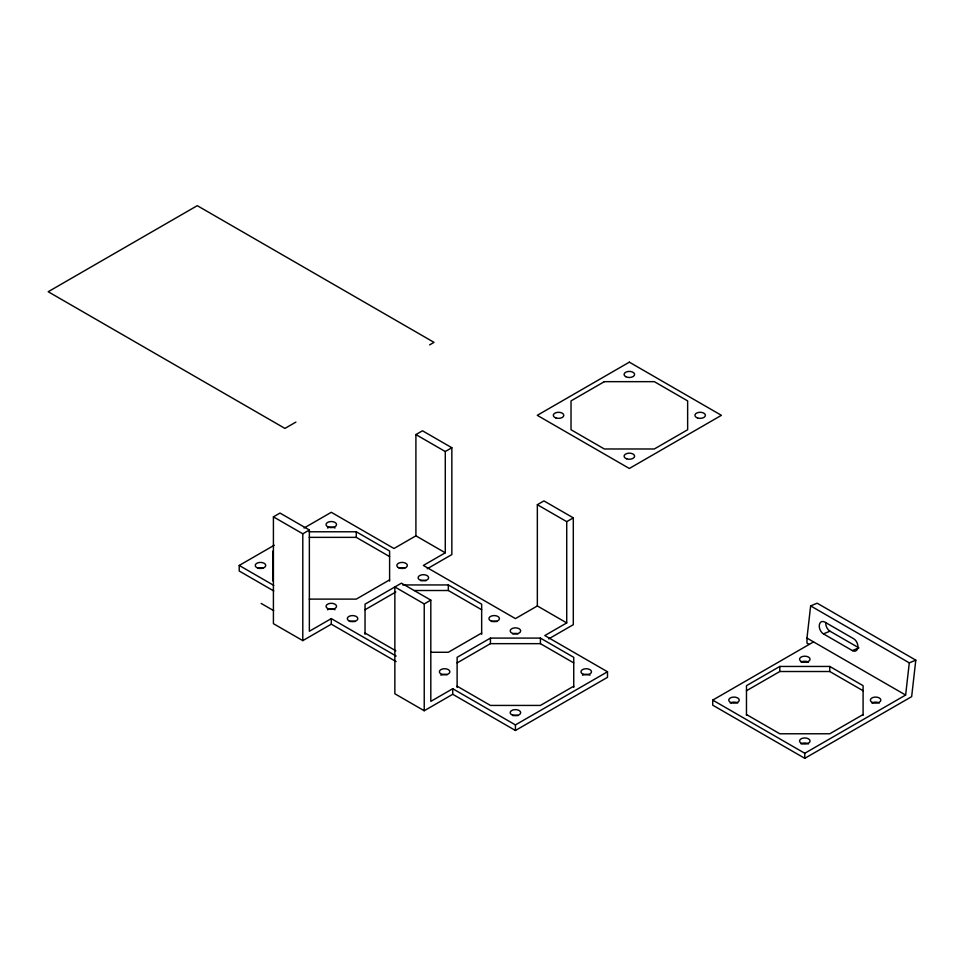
<?xml version="1.0" encoding="UTF-8"?>
<svg xmlns="http://www.w3.org/2000/svg" width="964" height="964" viewBox="0 0 964 964"><rect width="100%" height="100%" fill="white"/><g stroke="black" fill="none" stroke-linecap="round" stroke-linejoin="round"><path stroke-width="1.45" d="M809.17 644.422L806.976 643.157L806.976 638.096L810.64 605.898L817.159 603.199L915.8 660.147L911.655 696.635L804.783 758.331L712.721 705.178L712.721 700.117L813.556 641.891M712.721 700.117L804.783 753.27L905.63 695.044L909.293 662.858L915.8 660.147M295.912 422.087L284.946 428.414L48.2 291.731L197.271 205.669L434.017 342.353L429.631 344.883M396.12 661.605L331.291 624.178L302.792 640.626L273.415 623.672L273.415 516.849L279.994 513.053L309.36 530.007L309.36 631.263L331.291 618.611L396.12 656.038M415.906 434.583L445.284 451.538L445.284 552.794L415.906 535.839L415.906 434.583L422.485 430.788L451.851 447.742L451.851 554.565L427.245 568.772M273.764 590.968L239.217 571.013L239.217 565.446L274.234 545.238M304.058 528.019L331.291 512.294L393.987 548.492L415.906 535.839M273.415 516.849L302.792 533.803L309.36 530.007M445.284 451.538L451.851 447.742M389.601 579.882L356.282 599.114L309.239 599.114M445.284 552.794L423.353 565.446L515.427 618.611L537.346 605.946L566.724 622.913L566.724 521.657L537.346 504.702L537.346 605.946M537.346 504.702L543.925 500.906L573.303 517.861L573.303 624.684L548.685 638.891M365.043 609.742L395.806 591.992M424.232 603.922L430.812 600.126L430.812 701.382L452.731 688.718L515.427 724.916L607.501 671.763L607.501 677.331L515.427 730.483L452.731 694.285L424.232 710.745L394.854 693.779L394.854 586.968L424.232 603.922L424.232 710.745M566.724 521.657L573.303 517.861M481.663 633.035L448.344 652.266L430.703 652.266M573.737 687.428L573.737 657.327L540.418 638.096L490.435 638.096L457.117 657.327L457.117 687.428M457.117 662.907L490.435 643.663L540.418 643.663L573.737 662.907M566.724 622.913L544.805 635.565L607.501 671.763M573.737 686.187L540.418 705.431L490.435 705.431L457.117 686.187M863.093 715.276L863.093 685.681L829.775 666.449L779.804 666.449L746.473 685.681L746.473 715.276M746.473 690.742L779.804 671.51L829.775 671.51L863.093 690.742M863.093 714.541L829.775 733.773L779.804 733.773L746.473 714.541M823.449 633.878L829.956 631.179L858.9 647.88L852.381 650.592L823.449 633.878A6.82 4.446 67.5 0 1 819.292 625.202A6.82 4.446 67.5 0 1 824.786 622.081L853.73 638.783A6.82 4.446 67.5 0 1 857.876 647.471A6.82 4.446 67.5 0 1 852.381 650.592M309.239 531.779L356.282 531.779L389.601 551.022L389.601 581.123M309.239 537.358L356.282 537.358L389.601 556.59M402.771 584.943L448.344 584.943L481.663 604.175L481.663 634.276M414.532 590.51L448.344 590.51L481.663 609.742M810.64 605.898L909.293 662.858M806.976 638.096L905.63 695.044M430.812 600.126L401.434 583.172L365.043 604.175L365.043 634.276M365.043 633.035L395.806 650.796M239.217 565.446L273.764 585.389M261.136 603.416L273.704 610.67M829.775 666.449L829.775 671.51M804.783 753.27L804.783 758.331M779.804 666.449L779.804 671.51M540.418 638.096L540.418 643.663M515.427 724.916L515.427 730.483M490.435 638.096L490.435 643.663M452.731 688.718L452.731 694.285M448.344 584.943L448.344 590.51M356.282 531.779L356.282 537.358M331.291 618.611L331.291 624.178M302.792 533.803L302.792 640.626M272.981 551.022L272.981 581.123M512.788 715.577A5.266 3.049 0 0 1 518.066 715.577M582.509 675.174A5.266 3.049 0 0 1 589.956 675.174M440.897 675.174A5.266 3.049 0 0 1 447.26 674.692M512.788 633.818A5.266 3.049 0 0 1 518.066 633.818M327.555 609.742A5.266 3.049 0 0 1 335.014 609.742M399.458 568.386A5.266 3.049 0 0 1 404.723 568.386M327.555 527.983A5.266 3.049 0 0 1 335.014 527.983M257.846 568.386A5.266 3.049 0 0 1 263.112 568.386M349.92 621.539A5.266 3.049 0 0 1 355.186 621.539M491.532 621.539A5.266 3.049 0 0 1 496.797 621.539M420.726 580.665A5.266 3.049 0 0 1 425.992 580.665M801.06 743.907A5.266 3.049 0 0 1 808.519 743.907M871.866 703.021A5.266 3.049 0 0 1 879.325 703.021M801.06 662.148A5.266 3.049 0 0 1 808.519 662.148M829.956 631.179A6.82 4.446 67.5 0 1 825.811 622.491M730.254 703.021A5.266 3.049 0 0 1 737.713 703.021M629.335 362.163L537.273 415.327L629.335 468.48L721.409 415.327L629.335 362.163M604.344 381.66L571.025 400.891L571.025 429.751L604.344 448.983L654.327 448.983L687.645 429.751L687.645 400.891L654.327 381.66L604.344 381.66M697.514 417.954A5.266 3.049 0 0 0 705.419 415.327A5.266 3.049 0 0 0 697.514 412.688A5.266 3.049 0 0 0 697.514 417.954M626.708 458.84A5.266 3.049 0 0 0 634.613 456.201A5.266 3.049 0 0 0 626.708 453.562A5.266 3.049 0 0 0 626.708 458.84M625.612 376.599A5.266 3.049 0 0 0 634.433 375.237A5.266 3.049 0 0 0 627.974 371.502A5.266 3.049 0 0 0 625.612 376.599M555.903 417.954A5.266 3.049 0 0 0 563.807 415.327A5.266 3.049 0 0 0 555.903 412.688A5.266 3.049 0 0 0 555.903 417.954M257.846 568.085A5.266 3.049 0 0 0 265.751 565.446A5.266 3.049 0 0 0 257.846 562.819A5.266 3.049 0 0 0 257.846 568.085M398.361 567.603A5.266 3.049 0 0 0 407.182 566.242A5.266 3.049 0 0 0 400.723 562.506A5.266 3.049 0 0 0 398.361 567.603M328.652 527.2A5.266 3.049 0 0 0 336.557 524.573A5.266 3.049 0 0 0 328.652 521.934A5.266 3.049 0 0 0 328.652 527.2M583.594 674.402A5.266 3.049 0 0 0 591.498 671.763A5.266 3.049 0 0 0 583.594 669.124A5.266 3.049 0 0 0 583.594 674.402M512.788 715.276A5.266 3.049 0 0 0 520.693 712.637A5.266 3.049 0 0 0 512.788 710.01A5.266 3.049 0 0 0 512.788 715.276M348.823 620.756A5.266 3.049 0 0 0 357.644 619.394A5.266 3.049 0 0 0 351.185 615.671A5.266 3.049 0 0 0 348.823 620.756M420.726 580.364A5.266 3.049 0 0 0 428.631 577.725A5.266 3.049 0 0 0 420.726 575.086A5.266 3.049 0 0 0 420.726 580.364M491.532 621.238A5.266 3.049 0 0 0 499.436 618.611A5.266 3.049 0 0 0 491.532 615.972A5.266 3.049 0 0 0 491.532 621.238M512.788 633.517A5.266 3.049 0 0 0 520.693 630.878A5.266 3.049 0 0 0 512.788 628.251A5.266 3.049 0 0 0 512.788 633.517M441.982 674.402A5.266 3.049 0 0 0 449.887 671.763A5.266 3.049 0 0 0 441.982 669.124A5.266 3.049 0 0 0 441.982 674.402M328.652 608.959A5.266 3.049 0 0 0 336.557 606.332A5.266 3.049 0 0 0 328.652 603.693A5.266 3.049 0 0 0 328.652 608.959M872.962 702.744A5.266 3.049 0 0 0 880.867 700.117A5.266 3.049 0 0 0 872.962 697.478A5.266 3.049 0 0 0 872.962 702.744M802.156 743.63A5.266 3.049 0 0 0 810.061 740.991A5.266 3.049 0 0 0 802.156 738.352A5.266 3.049 0 0 0 802.156 743.63M802.156 661.87A5.266 3.049 0 0 0 810.061 659.231A5.266 3.049 0 0 0 802.156 656.592A5.266 3.049 0 0 0 802.156 661.87M731.351 702.744A5.266 3.049 0 0 0 739.255 700.117A5.266 3.049 0 0 0 731.351 697.478A5.266 3.049 0 0 0 731.351 702.744"/></g></svg>
